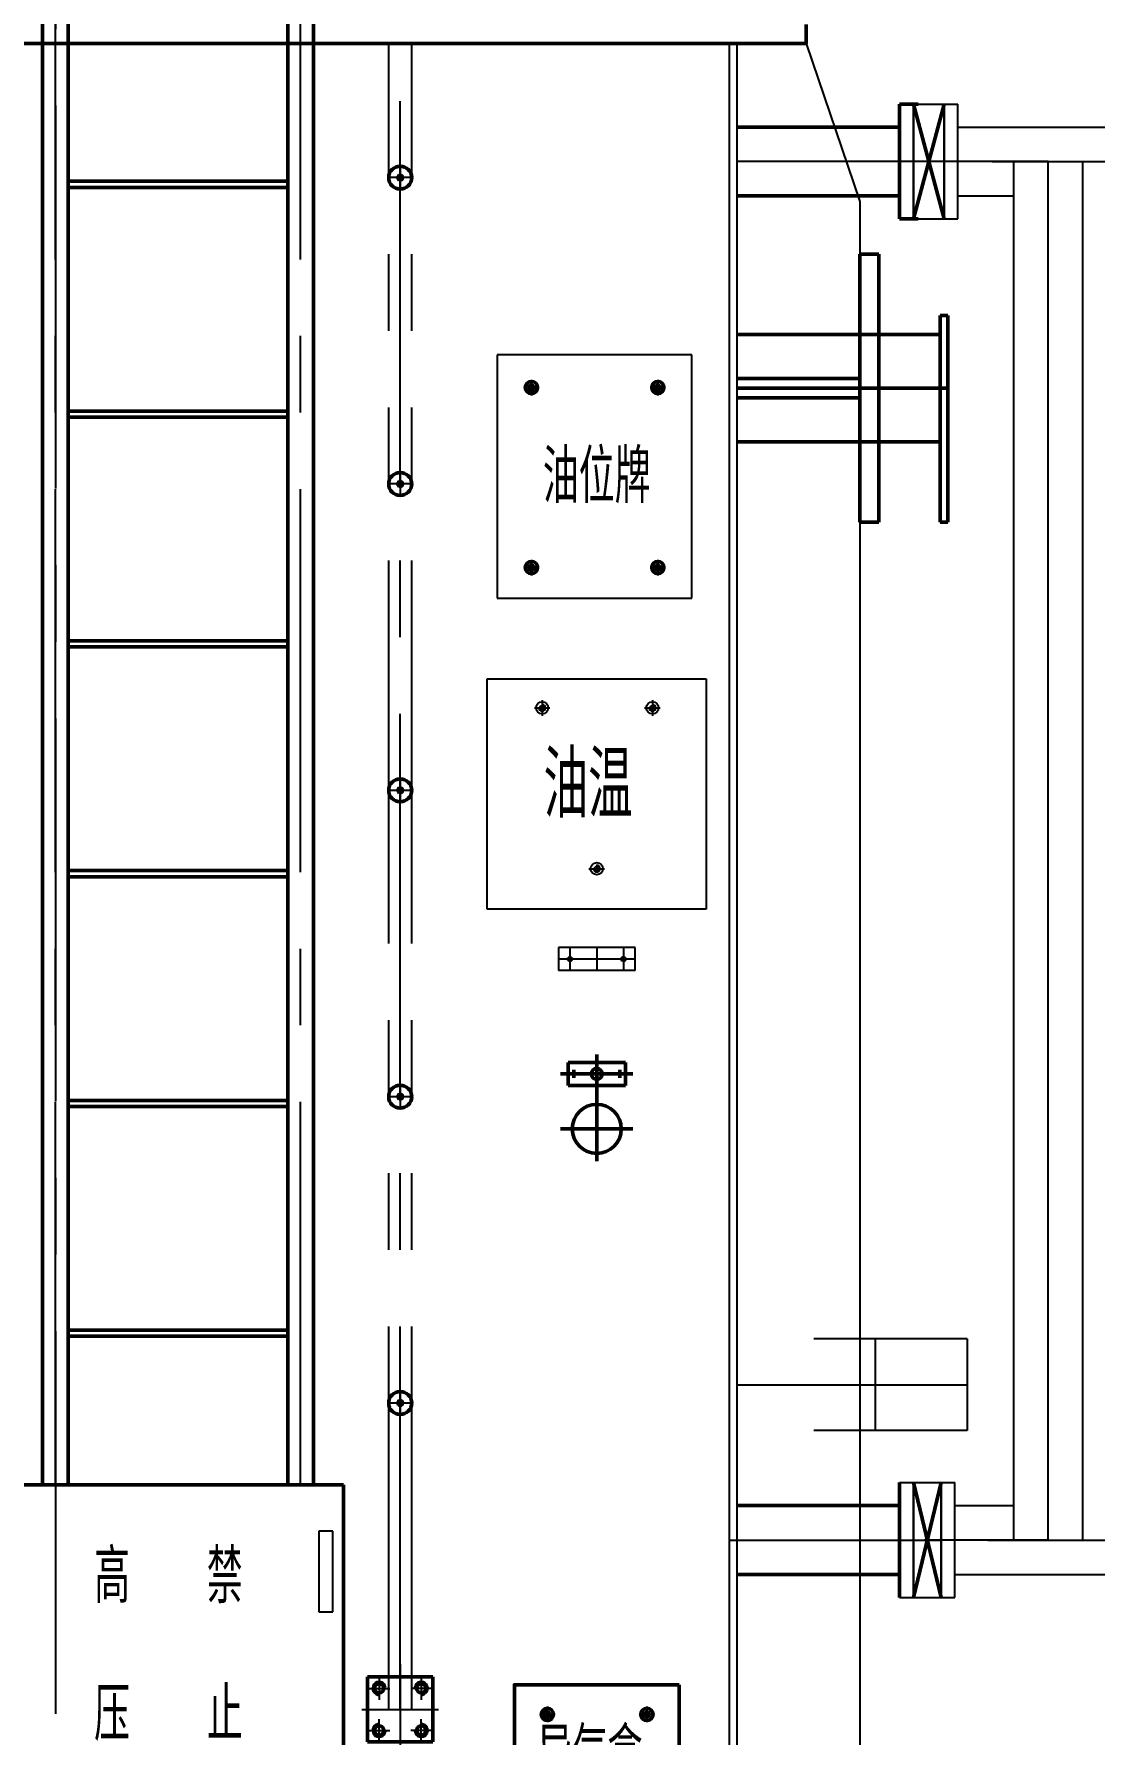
# Model space of a CAD drawing. Header units: millimetres. Extents: x -1000 to 22760, y -400 to 16400.
# Drawn here: x 18615 to 20000, y 9522 to 11743 of the extents above; entities that cross this region are included whole.
import ezdxf

# ---------------------------------------------------------------- set-up
doc = ezdxf.new("R2010")
doc.units = ezdxf.units.MM
doc.header["$LTSCALE"] = 400
for name, pattern in [('ACISOTGB', [9, 4, -1, 1, -1, 1, -1]), ('CENTER', [2, 1.25, -0.25, 0.25, -0.25]), ('DASHED', [0.75, 0.5, -0.25]), ('DASHED2', [0.375, 0.25, -0.125]), ('PHANTOM', [2.5, 1.25, -0.25, 0.25, -0.25, 0.25, -0.25])]:
    doc.linetypes.add(name, pattern=pattern)
for name, color, linetype, lineweight in [('0粗实线层', 7, 'Continuous', 50), ('1虚线层', 5, 'DASHED', 25), ('2中心线层', 1, 'CENTER', 25), ('3双点划线层', 4, 'PHANTOM', 25), ('4细实线层', 2, 'Continuous', 25), ('5文字层', 6, 'Continuous', 25), ('6标注层', 3, 'Continuous', 25), ('tablist', 3, 'Continuous', 25)]:
    doc.layers.add(name, color=color, linetype=linetype, lineweight=lineweight)
doc.layers.add('3中心线层', color=1, linetype='CENTER')
doc.styles.add('PC_TEXTSTYLE', font='txt.shx', dxfattribs={"width": 0.67, "bigfont": 'hztxt.shx'})
doc.styles.add('TH_GBDIM', font='txt.shx', dxfattribs={"width": 0.67, "bigfont": 'hztxt.shx'})
doc.dimstyles.new('TH_GBDIM', dxfattribs={"dimscale": 40, "dimtxt": 3.5, "dimasz": 2.5, "dimexe": 2, "dimexo": 0, "dimgap": 1.5, "dimtad": 0, "dimtoh": 1, "dimdec": 1, "dimdsep": 46, "dimtxsty": 'TH_GBDIM', "dimcen": 2.5, "dimclrd": 3, "dimclre": 3, "dimclrt": 6, "dimadec": 0, "dimazin": 2, "dimtfac": 0.714286, "dimtdec": 1, "dimtmove": 0, "dimatfit": 3, "dimfxl": 0, "dimtzin": 0, "dimlwd": -1, "dimlwe": -1, "dimarcsym": 0})

# ---------------------------------------------------------------- blocks, each defined once
blk = doc.blocks.new('A$C2EA9775C')
for p, q in [((-185, 70), (-185, 175)), ((-185, 175), (-160, 175)), ((-160, 70), (-160, 175)), ((-275, -70), (-275, 95)), ((-265, 95), (-275, 95)), ((-265, -70), (-265, 95)), ((-265, -175), (-265, 95)), ((0, 70), (-265, 70)), ((-160, 12.5), (0, 12.5)), ((-160, -12.5), (0, -12.5)), ((-275, -70), (-275, -175)), ((0, -70), (-265, -70)), ((-185, -175), (-185, -70)), ((-160, -70), (-160, -175)), ((-275, -175), (-265, -175)), ((-160, -175), (-185, -175))]:
    blk.add_line(p, q)
at = {"color": 6, "linetype": 'ACISOTGB'}
for p, q in [((-185, -70), (-185, 70)), ((-160, -70), (-160, 70))]:
    blk.add_line(p, q, dxfattribs=at)
at = {"color": 1, "linetype": 'CENTER'}
blk.add_line((0, 0), (-275, 0), dxfattribs=at)
at = {"color": 1}
blk.add_line((-160, 0), (0, 0), dxfattribs=at)
blk = doc.blocks.new('A$C6F33767D')
at = {"layer": '0粗实线层'}
blk.add_blockref('A$C2EA9775C', (150, -400), dxfattribs=at)
blk = doc.blocks.new('A$C671E201A')
for centre, radius in [((-71.2, 210), 8), ((-71.2, 210), 8), ((-71.2, 210), 3), ((-71.2, 210), 3), ((72.8, 210), 8), ((72.8, 210), 8), ((72.8, 210), 3), ((72.8, 210), 3), ((0.1, 0), 8), ((0.1, 0), 8), ((0.1, 0), 3), ((0.1, 0), 3)]:
    blk.add_circle(centre, radius)
at = {"layer": '1虚线层'}
for p, q in [((-142.8, 247.7), (142.9, 247.7)), ((-142.8, -53), (-142.8, 247.7)), ((142.9, 247.7), (142.9, -53)), ((142.9, -53), (-142.8, -53))]:
    blk.add_line(p, q, dxfattribs=at)
at = {"layer": '2中心线层'}
for p, q in [((-81.4, 210), (-61.2, 210)), ((-81.4, 210), (-61.2, 210)), ((-71.2, 220.2), (-71.2, 199.7)), ((-71.2, 220.2), (-71.2, 199.7)), ((62.6, 210), (82.8, 210)), ((62.6, 210), (82.8, 210)), ((72.8, 220.2), (72.8, 199.7)), ((72.8, 220.2), (72.8, 199.7)), ((-10.1, 0), (10.1, 0)), ((-10.1, 0), (10.1, 0)), ((0, 5.3), (0, -5.3)), ((0, 5.3), (0, -5.3))]:
    blk.add_line(p, q, dxfattribs=at)
at = {"layer": '6标注层'}
for centre in [(-71.2, 210), (-71.2, 210), (72.8, 210), (72.8, 210), (0.1, 0), (0.1, 0)]:
    blk.add_arc(centre, 4.33, 180, 90, dxfattribs=at)
at = {"layer": 'tablist'}
for p, q in [((-142.8, 247.7), (142.9, 247.7)), ((-142.8, -53), (-142.8, 247.7)), ((142.9, 247.7), (142.9, -53)), ((142.9, -53), (-142.8, -53))]:
    blk.add_line(p, q, dxfattribs=at)
at = {"color": 6, "style": 'PC_TEXTSTYLE', "width": 0.67}
blk.add_text('油温', height=87, rotation=0, dxfattribs=at).set_placement((-69.4, 66.3))
blk = doc.blocks.new('135')
for p, q in [((115240.4, -76517.2), (115240.4, -76547.2)), ((115240.4, -76517.2), (115340.4, -76517.2)), ((115340.4, -76547.2), (115340.4, -76517.2)), ((115240.4, -76547.2), (115340.4, -76547.2))]:
    blk.add_line(p, q)
for centre in [(115255.4, -76532.2), (115325.4, -76532.2)]:
    blk.add_circle(centre, 3)
at = {"layer": '2中心线层'}
for p, q in [((115240.4, -76532.2), (115340.4, -76532.2)), ((115255.4, -76547.2), (115255.4, -76517.2)), ((115325.4, -76547.2), (115325.4, -76517.2))]:
    blk.add_line(p, q, dxfattribs=at)
at = {"layer": '5文字层'}
blk.add_line((115290.4, -76547.2), (115290.4, -76517.2), dxfattribs=at)
blk = doc.blocks.new('梯子侧视图')
at = {"layer": '0粗实线层'}
for p, q in [((-336.7, -2901.9), (-336.7, -873)), ((-303.2, -2901.9), (-303.2, -873)), ((-16.8, -2901.9), (-16.8, -873)), ((16.8, -2901.9), (16.8, -873)), ((-16.8, -1200), (-303.2, -1200)), ((-16.8, -1208), (-303.2, -1208)), ((-16.8, -1500), (-303.2, -1500)), ((-16.8, -1508), (-303.2, -1508)), ((-16.8, -1800), (-303.2, -1800)), ((-16.8, -1808), (-303.2, -1808)), ((-16.8, -2100), (-303.2, -2100)), ((-16.8, -2108), (-303.2, -2108)), ((-16.8, -2400), (-303.2, -2400)), ((-16.8, -2408), (-303.2, -2408)), ((-16.8, -2700), (-303.2, -2700)), ((-16.8, -2708), (-303.2, -2708)), ((-376, -2901.9), (56, -2901.9)), ((56, -2901.9), (56, -3701.9))]:
    blk.add_line(p, q, dxfattribs=at)
at = {"layer": '1虚线层', "color": 5, "linetype": 'DASHED2'}
for p, q in [((-316.3, -2901.9), (-316.3, -2901.9)), ((3.7, -2901.9), (3.7, -2901.9)), ((42.3, -2962.3), (23.7, -2962.3))]:
    blk.add_line(p, q, dxfattribs=at)
at = {"layer": '1虚线层'}
for p, q in [((23.7, -2962.3), (23.7, -3067.6)), ((42.3, -3067.6), (42.3, -2962.3)), ((23.7, -3067.6), (42.3, -3067.6))]:
    blk.add_line(p, q, dxfattribs=at)
at = {"layer": '2中心线层'}
for p, q in [((-320, -2901.9), (-320, -856.2)), ((0, -2901.9), (0, -856.2))]:
    blk.add_line(p, q, dxfattribs=at)
at = {"char_height": 70, "width": 5.68e-14, "attachment_point": 3, "rotation": 360, "style": 'PC_TEXTSTYLE'}
for s, insert in [('{\\C6;高}', (-222.7, -2986.4)), ('{\\C6;禁}', (-75.5, -2986.4)), ('{\\C6;压}', (-222.7, -3166.4)), ('{\\C6;止}', (-75.5, -3166.4))]:
    blk.add_mtext(s, dxfattribs=dict(at, insert=insert))
blk = doc.blocks.new('A$C0BDE55E3')
for centre, radius in [((-82.5, 275), 8), ((-82.5, 275), 3), ((82.5, 275), 8), ((82.4, 275), 3), ((-82.5, 40), 8), ((82.5, 40), 8), ((-82.5, 40), 3), ((82.5, 40), 3)]:
    blk.add_circle(centre, radius)
at = {"layer": '2中心线层'}
for p, q in [((-72.4, 275), (-92.6, 275)), ((-82.5, 285.2), (-82.5, 264.7)), ((92.6, 275), (72.4, 275)), ((82.5, 285.2), (82.5, 264.7)), ((-82.5, 50.2), (-82.5, 29.7)), ((82.5, 50.2), (82.5, 29.7)), ((-72.4, 40), (-92.6, 40)), ((92.6, 40), (72.4, 40))]:
    blk.add_line(p, q, dxfattribs=at)
at = {"layer": '3双点划线层'}
blk.add_lwpolyline([(127.1, 317.8), (-127.1, 317.8), (-127.1, 0), (127.1, 0)], close=True, dxfattribs=at)
at = {"layer": '6标注层'}
for centre in [(-82.5, 275), (82.5, 275), (-82.5, 40), (82.5, 40)]:
    blk.add_arc(centre, 4.33, 90, 360, dxfattribs=at)
at = {"insert": (73.1, 194.1), "char_height": 70, "width": 5.68e-14, "attachment_point": 3, "rotation": 360, "style": 'PC_TEXTSTYLE'}
blk.add_mtext('{\\C6;油位牌}', dxfattribs=at)
blk = doc.blocks.new('A$C717C59A6')
for centre, radius in [((-64.5, 133.6), 8), ((-64.5, 133.6), 3), ((65.5, 133.6), 8), ((65.5, 133.6), 3), ((-64.5, 48.6), 8), ((-64.5, 48.6), 3), ((65.5, 48.6), 8), ((65.5, 48.6), 3)]:
    blk.add_circle(centre, radius)
at = {"layer": '0粗实线层', "color": 0}
blk.add_lwpolyline([(107.5, 172.3), (-107.5, 172.3), (-107.5, 0), (107.5, 0)], close=True, dxfattribs=at)
at = {"layer": '2中心线层'}
for p, q in [((-54.4, 133.6), (-74.5, 133.6)), ((-64.5, 143.8), (-64.5, 123.3)), ((75.6, 133.6), (55.5, 133.6)), ((65.5, 143.8), (65.5, 123.3)), ((-54.4, 48.6), (-74.5, 48.6)), ((-64.5, 58.8), (-64.5, 38.3)), ((75.6, 48.6), (55.5, 48.6)), ((65.5, 58.8), (65.5, 38.3))]:
    blk.add_line(p, q, dxfattribs=at)
at = {"layer": '6标注层'}
for centre in [(-64.5, 133.6), (65.5, 133.6), (-64.5, 48.6), (65.5, 48.6)]:
    blk.add_arc(centre, 4.33, 90, 0, dxfattribs=at)
at = {"layer": '5文字层', "style": 'PC_TEXTSTYLE', "width": 0.67}
blk.add_text('导气盒', height=68, dxfattribs=at).set_placement((-77, 48.6))
blk = doc.blocks.new('A$C387B6050')
for radius in [15, 3]:
    blk.add_circle((0, 0), radius)
at = {"layer": '2中心线层'}
for p, q in [((16.5, 0), (-16.5, 0)), ((0, 16.5), (0, -16.5))]:
    blk.add_line(p, q, dxfattribs=at)
at = {"layer": '4细实线层'}
blk.add_arc((0, 0), 4, 270, 180, dxfattribs=at)
blk = doc.blocks.new('A$C0491793B')
at = {"layer": '0粗实线层', "ltscale": 10}
for p, q in [((-42.5, 42.5), (-42.5, -42.5)), ((42.5, 42.5), (-42.5, 42.5)), ((42.5, -42.5), (42.5, 42.5)), ((-42.5, -42.5), (42.5, -42.5)), ((-12.7, -93.2), (12.7, -93.2)), ((-12.7, -93.2), (-12.7, -106.8)), ((-12.7, -106.8), (12.7, -106.8)), ((12.7, -93.2), (12.7, -106.8))]:
    blk.add_line(p, q, dxfattribs=at)
for centre in [(-27.5, 27.5), (27.5, 27.5), (-27.5, -27.5), (27.5, -27.5)]:
    blk.add_circle(centre, 6, dxfattribs=at)
at = {"layer": '2中心线层'}
for p, q in [((0, 59.2), (0, -144.2)), ((-41.3, 27.5), (-13.7, 27.5)), ((-27.5, 42.3), (-27.5, 12.7)), ((41.3, 27.5), (13.7, 27.5)), ((27.5, 42.3), (27.5, 12.7)), ((-50.2, 0), (50.2, 0)), ((-27.5, -42.3), (-27.5, -12.7)), ((27.5, -42.3), (27.5, -12.7)), ((-41.3, -27.5), (-13.7, -27.5)), ((41.3, -27.5), (13.7, -27.5)), ((-26.5, -100), (26.5, -100))]:
    blk.add_line(p, q, dxfattribs=at)
at = {"layer": '4细实线层'}
for centre, start, end in [((-27.5, 27.5), 6.7868, 277.5), ((27.5, 27.5), 262.5, 173.2132), ((-27.5, -27.5), 82.5, 353.2132), ((27.5, -27.5), 186.7868, 97.5)]:
    blk.add_arc(centre, 8.84, start, end, dxfattribs=at)
blk = doc.blocks.new('*D212')
at = {"layer": '0粗实线层', "color": 3}
for p, q in [((7808, 13841.6), (7808, 7342.3)), ((20557.9, 12055.6), (21920.6, 12055.6)), ((21840.6, 11955.6), (21840.6, 10522.6)), ((21840.6, 8740.7), (21840.6, 10173.6)), ((343, 8644.3), (343, 7342.3)), ((19489.9, 8640.7), (21920.6, 8640.7)), ((443, 7422.3), (3812.1, 7422.3)), ((7708, 7422.3), (4179.9, 7422.3))]:
    blk.add_line(p, q, dxfattribs=at)
for points in [[(21823.9, 11955.6), (21857.2, 11955.6), (21840.6, 12055.6)], [(21823.9, 8740.7), (21857.2, 8740.7), (21840.6, 8640.7)], [(443, 7439), (443, 7405.6), (343, 7422.3)], [(7708, 7439), (7708, 7405.6), (7808, 7422.3)]]:
    blk.add_solid(points, dxfattribs=at)
at = {"layer": 'Defpoints', "color": 0}
for p in [(7808, 13841.6), (20557.9, 12055.6), (343, 8644.3), (19489.9, 8640.7), (21840.6, 8640.7), (7808, 7422.3)]:
    blk.add_point(p, dxfattribs=at)
at = {"layer": '0粗实线层', "color": 6, "insert": (21840.6, 10348.1), "char_height": 140, "attachment_point": 5, "rotation": 90, "style": 'TH_GBDIM'}
blk.add_mtext('3415', dxfattribs=at)
at = {"layer": '0粗实线层', "color": 6, "insert": (3996, 7422.3), "char_height": 140, "attachment_point": 5, "style": 'TH_GBDIM'}
blk.add_mtext('7465', dxfattribs=at)
blk = doc.blocks.new('*D214')
at = {"layer": '0粗实线层', "color": 3}
for p, q in [((19338, 12091.6), (19338, 12868.2)), ((20557.9, 12055.6), (20557.9, 12868.2)), ((19438, 12788.2), (19780.1, 12788.2)), ((20457.9, 12788.2), (20115.9, 12788.2)), ((6559.7, 11755.6), (8039.7, 11755.6)), ((7959.7, 11655.6), (7959.7, 10358.6)), ((7959.7, 8740.7), (7959.7, 10037.7)), ((6270.7, 8640.7), (8039.7, 8640.7))]:
    blk.add_line(p, q, dxfattribs=at)
for points in [[(19438, 12804.9), (19438, 12771.5), (19338, 12788.2)], [(20457.9, 12804.9), (20457.9, 12771.5), (20557.9, 12788.2)], [(7943, 11655.6), (7976.3, 11655.6), (7959.7, 11755.6)], [(7943, 8740.7), (7976.3, 8740.7), (7959.7, 8640.7)]]:
    blk.add_solid(points, dxfattribs=at)
at = {"layer": 'Defpoints', "color": 0}
for p in [(20557.9, 12788.2), (19338, 12091.6), (20557.9, 12055.6), (6559.7, 11755.6), (6270.7, 8640.7), (7959.7, 8640.7)]:
    blk.add_point(p, dxfattribs=at)
at = {"layer": '0粗实线层', "color": 6, "insert": (19948, 12788.2), "char_height": 140, "attachment_point": 5, "style": 'TH_GBDIM'}
blk.add_mtext('1220', dxfattribs=at)
at = {"layer": '0粗实线层', "color": 6, "insert": (7959.7, 10198.1), "char_height": 140, "attachment_point": 5, "rotation": 90, "style": 'TH_GBDIM'}
blk.add_mtext('3115', dxfattribs=at)
blk = doc.blocks.new('*D239')
at = {"layer": '0粗实线层', "color": 3}
for p, q in [((19346, 13003.6), (22169.9, 13003.6)), ((22089.9, 12903.6), (22089.9, 11006)), ((22089.9, 8740.7), (22089.9, 10638.3)), ((19489.9, 8640.7), (22169.9, 8640.7))]:
    blk.add_line(p, q, dxfattribs=at)
for points in [[(22073.2, 12903.6), (22106.5, 12903.6), (22089.9, 13003.6)], [(22073.2, 8740.7), (22106.5, 8740.7), (22089.9, 8640.7)]]:
    blk.add_solid(points, dxfattribs=at)
at = {"layer": 'Defpoints', "color": 0}
for p in [(19346, 13003.6), (19489.9, 8640.7), (22089.9, 8640.7)]:
    blk.add_point(p, dxfattribs=at)
at = {"layer": '0粗实线层', "color": 6, "insert": (22089.9, 10822.1), "char_height": 140, "attachment_point": 5, "rotation": 90, "style": 'TH_GBDIM'}
blk.add_mtext('4363', dxfattribs=at)
blk = doc.blocks.new('*D240')
at = {"layer": '0粗实线层', "color": 3}
for p, q in [((20874.5, 11621.7), (21599.4, 11621.7)), ((21519.4, 11521.7), (21519.4, 10300.4)), ((21519.4, 8740.7), (21519.4, 9961.9)), ((19489.9, 8640.7), (21599.4, 8640.7))]:
    blk.add_line(p, q, dxfattribs=at)
for points in [[(21502.7, 11521.7), (21536, 11521.7), (21519.4, 11621.7)], [(21502.7, 8740.7), (21536, 8740.7), (21519.4, 8640.7)]]:
    blk.add_solid(points, dxfattribs=at)
at = {"layer": 'Defpoints', "color": 0}
for p in [(20874.5, 11621.7), (21519.4, 11621.7), (19489.9, 8640.7)]:
    blk.add_point(p, dxfattribs=at)
at = {"layer": '0粗实线层', "color": 6, "insert": (21519.4, 10131.2), "char_height": 140, "attachment_point": 5, "rotation": 90, "style": 'TH_GBDIM'}
blk.add_mtext('2981', dxfattribs=at)
blk = doc.blocks.new('*D243')
at = {"layer": '0粗实线层', "color": 3}
for p, q in [((15947, 9731.7), (15947, 7968.1)), ((21339, 9731.7), (21339, 7968.1)), ((16047, 8048.1), (18462.8, 8048.1)), ((21239, 8048.1), (18823.2, 8048.1))]:
    blk.add_line(p, q, dxfattribs=at)
for points in [[(16047, 8064.8), (16047, 8031.4), (15947, 8048.1)], [(21239, 8064.8), (21239, 8031.4), (21339, 8048.1)]]:
    blk.add_solid(points, dxfattribs=at)
at = {"layer": 'Defpoints', "color": 0}
for p in [(15947, 9731.7), (21339, 9731.7), (21339, 8048.1)]:
    blk.add_point(p, dxfattribs=at)
at = {"layer": '0粗实线层', "color": 6, "insert": (18643, 8048.1), "char_height": 140, "attachment_point": 5, "style": 'TH_GBDIM'}
blk.add_mtext('5392', dxfattribs=at)

msp = doc.modelspace()

# ---------------------------------------------------------------- linework, layer by layer
for p, q in [((19622.983, 11730.658), (19520.972, 11730.658)), ((19622.983, 11730.658), (19520.972, 11730.658)), ((19622.983, 11730.658), (19520.983, 11730.658)), ((19532.974, 9214.577), (19532.983, 11730.658)), ((19622.983, 11730.658), (19692.983, 11524.611)), ((19744.983, 11651.658), (19762.983, 11651.658)), ((19762.983, 11501.658), (19762.983, 11651.658)), ((19762.983, 11651.658), (19762.983, 11501.658)), ((19762.983, 11651.658), (19802.983, 11651.658)), ((19802.983, 11501.658), (19802.983, 11651.658)), ((19802.983, 11651.658), (19802.983, 11501.658)), ((19802.983, 11651.658), (19820.983, 11651.658)), ((19820.983, 11501.658), (19820.983, 11651.658)), ((19820.983, 11501.658), (19820.983, 11651.658)), ((19692.983, 11524.611), (19692.972, 8820.689)), ((19744.983, 11501.658), (19762.983, 11501.658)), ((19762.983, 11501.658), (19802.983, 11501.658)), ((19802.983, 11501.658), (19820.983, 11501.658)), ((19744.983, 9851.786), (19762.983, 9851.786)), ((19762.983, 9701.786), (19762.983, 9851.786)), ((19762.983, 9851.786), (19762.983, 9701.786)), ((19762.983, 9851.786), (19798.983, 9851.786)), ((19762.983, 9851.658), (19762.983, 9701.786)), ((19762.983, 9701.786), (19762.983, 9851.658)), ((19798.983, 9701.786), (19798.983, 9851.786)), ((19798.983, 9851.786), (19798.983, 9701.786)), ((19798.983, 9851.786), (19816.983, 9851.786)), ((19816.983, 9701.786), (19816.983, 9851.786)), ((19816.983, 9701.786), (19816.983, 9851.786)), ((19816.983, 9821.658), (19893.983, 9821.658)), ((19744.983, 9701.786), (19762.983, 9701.786)), ((19762.983, 9701.786), (19798.983, 9701.786)), ((19798.983, 9701.786), (19816.983, 9701.786))]:
    msp.add_line(p, q)
at = {"color": 6}
msp.add_line((19522.972, 8670.662), (19522.983, 11730.658), dxfattribs=at)
at = {"color": 0}
msp.add_line((19744.983, 11651.658), (19744.983, 11501.658), dxfattribs=at)
at = {"ltscale": 10}
for p, q in [((19820.983, 11621.658), (19858.983, 11621.658)), ((19820.983, 11621.658), (19893.983, 11621.658)), ((19820.983, 11621.658), (19858.983, 11621.658)), ((19820.983, 11621.658), (19893.983, 11621.658)), ((19893.983, 11621.658), (21338.983, 11621.658)), ((19893.983, 9776.658), (19893.983, 11576.658)), ((19938.983, 9776.658), (19938.983, 11576.658)), ((19983.983, 9776.658), (19983.983, 11576.658)), ((19820.983, 11531.658), (19858.983, 11531.658)), ((19820.983, 11531.658), (19893.983, 11531.658)), ((19820.983, 11531.658), (19858.983, 11531.658)), ((19820.983, 11531.658), (19893.983, 11531.658)), ((19816.983, 9731.786), (19868.983, 9731.786)), ((19868.983, 9731.658), (21338.983, 9731.658))]:
    msp.add_line(p, q, dxfattribs=at)
at = {"layer": '0粗实线层'}
for p, q in [((19622.983, 11730.658), (19622.983, 11755.628)), ((19622.983, 11730.658), (17662.982, 11730.658)), ((19744.983, 11651.658), (19768.983, 11651.658)), ((19744.983, 11651.658), (19744.983, 11501.658)), ((19762.983, 11501.658), (19802.983, 11651.658)), ((19762.983, 11651.658), (19802.983, 11501.658)), ((19532.983, 11621.658), (19744.983, 11621.658)), ((19532.982, 11531.658), (19744.983, 11531.658)), ((19744.983, 11501.658), (19768.983, 11501.658)), ((19312.085, 10400.367), (19349.584, 10400.367)), ((19312.085, 10385.367), (19312.085, 10400.367)), ((19349.584, 10410.855), (19349.584, 10271.458)), ((19387.084, 10400.367), (19349.584, 10400.367)), ((19387.084, 10385.367), (19387.084, 10400.367)), ((19302.315, 10385.367), (19396.853, 10385.367)), ((19312.085, 10385.367), (19312.085, 10370.368)), ((19319.585, 10380.086), (19319.585, 10390.612)), ((19379.584, 10380.086), (19379.584, 10390.612)), ((19387.084, 10385.367), (19387.084, 10370.368)), ((19312.085, 10370.368), (19349.584, 10370.368)), ((19387.084, 10370.368), (19349.584, 10370.368)), ((19302.315, 10313.582), (19396.853, 10313.582)), ((19744.983, 9701.658), (19744.983, 9851.658)), ((19762.983, 9701.786), (19798.983, 9851.786)), ((19762.983, 9851.786), (19798.983, 9701.786)), ((19532.976, 9821.658), (19744.983, 9821.658)), ((19532.976, 9731.658), (19744.983, 9731.658))]:
    msp.add_line(p, q, dxfattribs=at)
at = {"layer": '0粗实线层', "color": 7}
msp.add_line((19744.983, 9851.786), (19744.983, 9701.658), dxfattribs=at)
at = {"layer": '0粗实线层'}
for centre, radius in [((19349.584, 10385.367), 7), ((19349.584, 10313.582), 32)]:
    msp.add_circle(centre, radius, dxfattribs=at)
at = {"layer": '1虚线层'}
for p, q in [((19832.977, 10039.614), (19532.978, 10039.614)), ((19712.977, 10039.614), (19712.977, 9919.614)), ((19832.977, 10039.614), (19832.977, 9919.614)), ((19832.977, 9919.614), (19532.977, 9919.615))]:
    msp.add_line(p, q, dxfattribs=at)
at = {"layer": '2中心线层'}
for p, q in [((18642.982, 12449.647), (18642.982, 8554.246)), ((19092.982, 9555.628), (19092.982, 11730.658)), ((19532.977, 9979.614), (19832.977, 9979.614)), ((19522.976, 9776.658), (19798.983, 9776.658))]:
    msp.add_line(p, q, dxfattribs=at)
at = {"layer": '3中心线层'}
for p, q in [((19839.65, 11576.658), (19532.983, 11576.658)), ((19938.983, 11576.658), (19776.925, 11576.658)), ((19938.983, 11576.658), (19776.925, 11576.658)), ((19865.931, 11576.658), (19908.037, 11576.658)), ((19865.931, 11576.658), (19908.037, 11576.658)), ((19865.931, 11576.658), (21338.983, 11576.658)), ((19938.983, 9776.658), (19776.925, 9776.658)), ((19859.931, 9776.786), (19908.037, 9776.786)), ((19859.931, 9776.658), (21062.983, 9776.658)), ((19859.931, 9776.658), (21338.983, 9776.658))]:
    msp.add_line(p, q, dxfattribs=at)
at = {"layer": '3双点划线层'}
for p, q in [((19077.982, 9555.628), (19077.982, 11730.658)), ((19107.982, 9555.628), (19107.982, 11730.658))]:
    msp.add_line(p, q, dxfattribs=at)

# ---------------------------------------------------------------- block references
at = {"linetype": 'ByBlock', "rotation": 180}
msp.add_blockref('135', (134640.017, -65996.849), dxfattribs=at)
at = {"rotation": 2.876483476140624e-08}
msp.add_blockref('A$C0491793B', (19092.982, 9555.628), dxfattribs=at)
at = {"layer": '0粗实线层'}
for name, p in [('A$C387B6050', (19092.982, 11555.628)), ('A$C0BDE55E3', (19346.801, 11006.462)), ('A$C387B6050', (19092.982, 11155.628)), ('A$C387B6050', (19092.982, 10755.628)), ('A$C387B6050', (19092.982, 10355.628)), ('A$C387B6050', (19092.982, 9955.628)), ('A$C717C59A6', (19349.584, 9415.495))]:
    msp.add_blockref(name, p, dxfattribs=at)
at = {"layer": '0粗实线层', "xscale": -1}
msp.add_blockref('A$C6F33767D', (19682.983, 11680.679), dxfattribs=at)
at = {"layer": '4细实线层'}
msp.add_blockref('梯子侧视图', (18962.982, 12750.806), dxfattribs=at)
at = {"layer": '6标注层'}
msp.add_blockref('A$C671E201A', (19349.51, 10653.355), dxfattribs=at)

# ---------------------------------------------------------------- dimensions: what is measured, and where the dimension line sits
at = {"layer": '0粗实线层'}
dim = msp.add_linear_dim(base=(7808.013, 7422.288), p1=(343.044, 8644.308), p2=(7808.013, 13841.626), dimstyle='TH_GBDIM', dxfattribs=at)
dim.commit()
dim.dimension.update_dxf_attribs({"geometry": '*D212', "text_midpoint": (3996.021, 7422.288), "dimtype": 160})
dim = msp.add_linear_dim(base=(21840.562, 8640.662), p1=(20557.94, 12055.587), p2=(19489.938, 8640.662), angle=90, dimstyle='TH_GBDIM', override={"dimdec": 0}, dxfattribs=at)
dim.commit()
dim.dimension.update_dxf_attribs({"geometry": '*D212', "text_midpoint": (21840.562, 10348.125), "dimtype": 160})
dim = msp.add_linear_dim(base=(22089.85, 8640.662), p1=(19345.982, 13003.621), p2=(19489.938, 8640.662), angle=90, dimstyle='TH_GBDIM', dxfattribs=at)
dim.commit()
dim.dimension.update_dxf_attribs({"geometry": '*D239', "text_midpoint": (22089.85, 10822.141), "dimtype": 160})
for base, p1, p2, picture, middle in [((7959.672, 8640.662), (6559.679, 11755.628), (6270.748, 8640.662), '*D214', (7959.672, 10198.145)), ((21519.357, 11621.658), (19489.938, 8640.662), (20874.472, 11621.658), '*D240', (21519.357, 10131.16))]:
    dim = msp.add_linear_dim(base=base, p1=p1, p2=p2, angle=90, dimstyle='TH_GBDIM', dxfattribs=at)
    dim.commit()
    dim.dimension.update_dxf_attribs({"geometry": picture, "text_midpoint": middle})
for base, p1, p2, picture, middle in [((20557.94, 12788.197), (19337.982, 12091.621), (20557.94, 12055.587), '*D214', (19947.961, 12788.197)), ((21338.983, 8048.106), (15946.982, 9731.658), (21338.983, 9731.658), '*D243', (18642.982, 8048.106))]:
    dim = msp.add_linear_dim(base=base, p1=p1, p2=p2, dimstyle='TH_GBDIM', dxfattribs=at)
    dim.commit()
    dim.dimension.update_dxf_attribs({"geometry": picture, "text_midpoint": middle})

doc.saveas('drawing.dxf')
